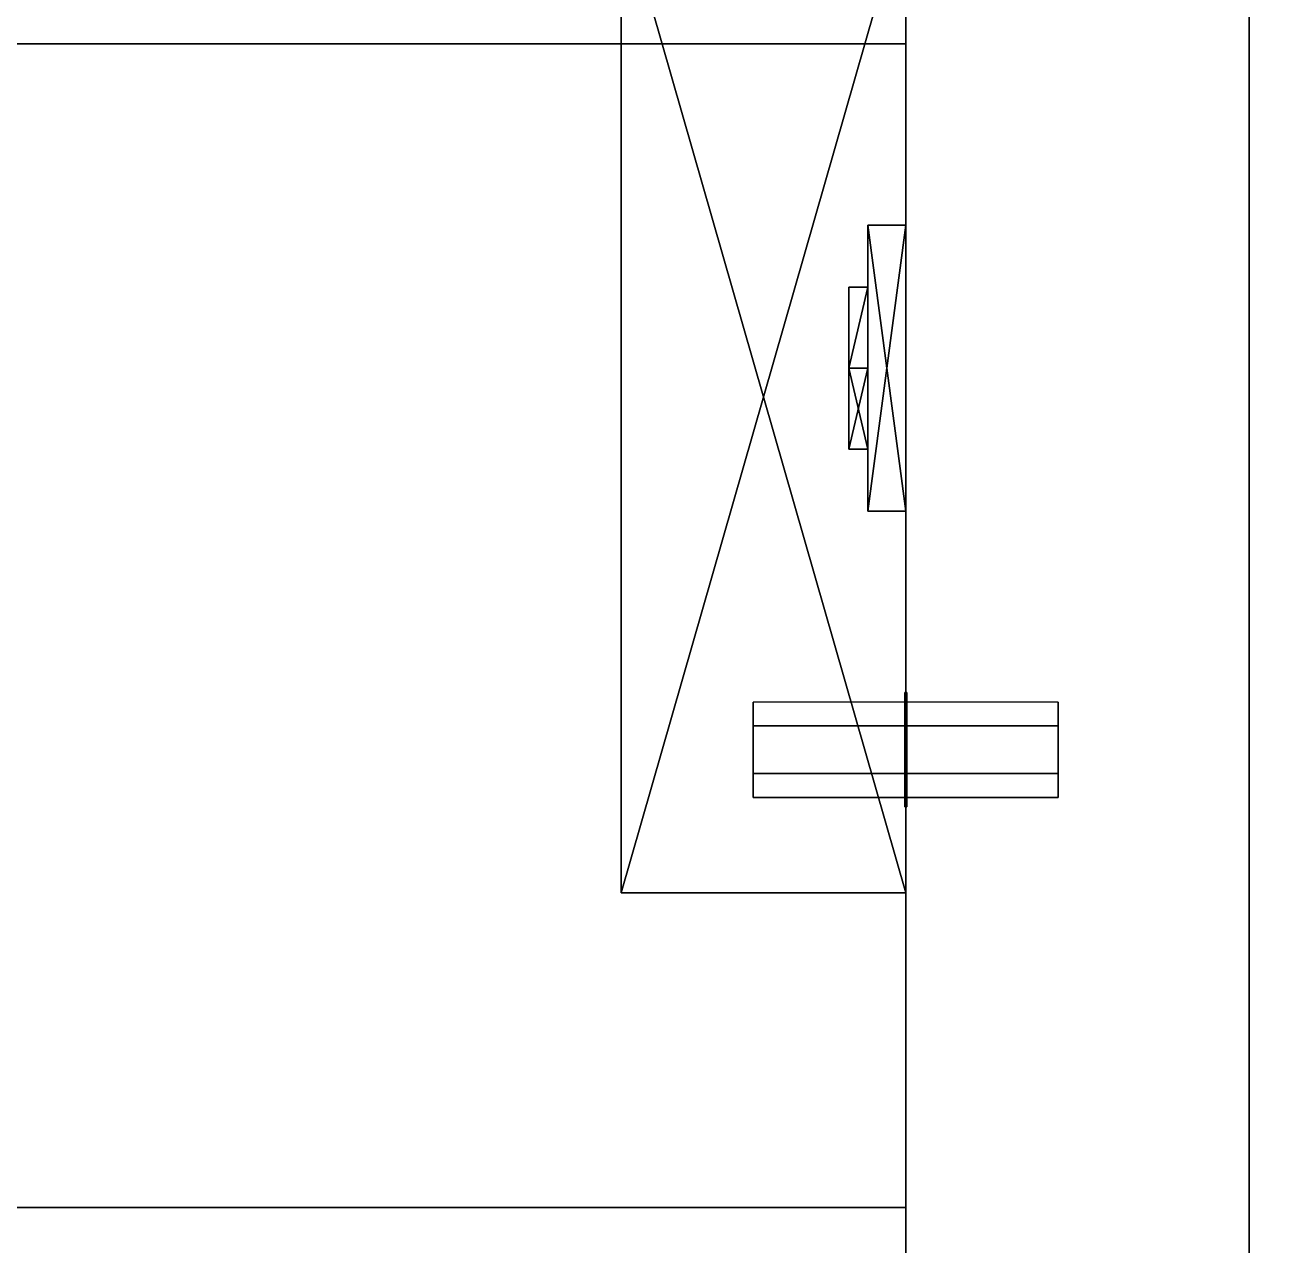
# Model space of a CAD drawing. Extents: x 0 to 4068, y -4475 to 0.
# Drawn here: x 2998.8 to 3064, y -4008 to -3944 of the extents above; entities that cross this region are included whole.
import ezdxf

# ---------------------------------------------------------------- set-up
doc = ezdxf.new("R2010")
doc.units = 0
for name, color, linetype in [('LAYER0', 7, 'CONTINUOUS'), ('LAYER108', 7, 'CONTINUOUS'), ('LAYER109', 7, 'CONTINUOUS'), ('LAYER111', 7, 'CONTINUOUS'), ('LAYER137', 7, 'CONTINUOUS'), ('LAYER138', 254, 'CONTINUOUS'), ('LAYER143', 253, 'CONTINUOUS'), ('LAYER145', 253, 'CONTINUOUS'), ('LAYER200', 7, 'CONTINUOUS'), ('LAYER264', 7, 'CONTINUOUS'), ('LAYER273', 7, 'CONTINUOUS'), ('LAYER276', 7, 'CONTINUOUS'), ('LAYER294', 7, 'CONTINUOUS'), ('LAYER295', 254, 'CONTINUOUS'), ('LAYER305', 253, 'CONTINUOUS'), ('LAYER307', 253, 'CONTINUOUS'), ('LAYER354', 45, 'CONTINUOUS'), ('LAYER360', 45, 'CONTINUOUS'), ('LAYER47', 7, 'CONTINUOUS')]:
    doc.layers.add(name, color=color, linetype=linetype)

msp = doc.modelspace()

# ---------------------------------------------------------------- linework, layer by layer
at = {"layer": 'LAYER0', "invisible_edges": 1}
for points in [[(4068, 0), (0, -4475), (0, 0), (4068, 0)], [(4068, -4475, 5), (0, 0, 5), (0, -4475, 5), (4068, -4475, 5)], [(0, 0, 5), (4068, -4475, 5), (4068, 0, 5), (0, 0, 5)], [(0, -4475), (4068, 0), (4068, -4475), (0, -4475)]]:
    msp.add_3dface(points, dxfattribs=at)
at = {"layer": 'LAYER108', "invisible_edges": 1}
for points in [[(3045, -4325, 2364), (2139, -3925, 2364), (2139, -4325, 2364), (3045, -4325, 2364)], [(2139, -3925, 2364), (3045, -4325, 2364), (3045, -3925, 2364), (2139, -3925, 2364)], [(3045, -3925, 2346), (2139, -4325, 2346), (2139, -3925, 2346), (3045, -3925, 2346)], [(2139, -4325, 2346), (3045, -3925, 2346), (3045, -4325, 2346), (2139, -4325, 2346)], [(3045, -4325, 2364), (3045, -3925, 2346), (3045, -3925, 2364), (3045, -4325, 2364)], [(3045, -3925, 2346), (3045, -4325, 2364), (3045, -4325, 2346), (3045, -3925, 2346)]]:
    msp.add_3dface(points, dxfattribs=at)
at = {"layer": 'LAYER109', "invisible_edges": 1}
for points in [[(2139, -4325, 1706), (3045, -3925, 1706), (3045, -4325, 1706), (2139, -4325, 1706)], [(3045, -3925, 1706), (2139, -4325, 1706), (2139, -3925, 1706), (3045, -3925, 1706)], [(2139, -3925, 1724), (3045, -4325, 1724), (3045, -3925, 1724), (2139, -3925, 1724)], [(3045, -4325, 1724), (2139, -3925, 1724), (2139, -4325, 1724), (3045, -4325, 1724)], [(3045, -4325, 1724), (3045, -3925, 1706), (3045, -3925, 1724), (3045, -4325, 1724)], [(3045, -3925, 1706), (3045, -4325, 1724), (3045, -4325, 1706), (3045, -3925, 1706)]]:
    msp.add_3dface(points, dxfattribs=at)
at = {"layer": 'LAYER111', "invisible_edges": 1}
for points in [[(3045, -4325, 2365), (3045, -3925, 1705), (3045, -4325, 1705), (3045, -4325, 2365)], [(3045, -3925, 1705), (3045, -4325, 2365), (3045, -3925, 2365), (3045, -3925, 1705)], [(3063, -4325, 1705), (3045, -3925, 1705), (3063, -3925, 1705), (3063, -4325, 1705)], [(3045, -3925, 1705), (3063, -4325, 1705), (3045, -4325, 1705), (3045, -3925, 1705)], [(3045, -4325, 2365), (3063, -3925, 2365), (3045, -3925, 2365), (3045, -4325, 2365)], [(3063, -3925, 2365), (3045, -4325, 2365), (3063, -4325, 2365), (3063, -3925, 2365)], [(3063, -3925, 2365), (3063, -4325, 1705), (3063, -3925, 1705), (3063, -3925, 2365)], [(3063, -4325, 1705), (3063, -3925, 2365), (3063, -4325, 2365), (3063, -4325, 1705)]]:
    msp.add_3dface(points, dxfattribs=at)
at = {"layer": 'LAYER137', "invisible_edges": 1}
for points in [[(2139, -4300.4, 2026), (3045, -3945, 2026), (3045, -4300.4, 2026), (2139, -4300.4, 2026)], [(3045, -3945, 2026), (2139, -4300.4, 2026), (2139, -3945, 2026), (3045, -3945, 2026)], [(2139, -3945, 2044), (3045, -3945, 2026), (2139, -3945, 2026), (2139, -3945, 2044)], [(3045, -3945, 2026), (2139, -3945, 2044), (3045, -3945, 2044), (3045, -3945, 2026)], [(2139, -3945, 2044), (3045, -4300.4, 2044), (3045, -3945, 2044), (2139, -3945, 2044)], [(3045, -4300.4, 2044), (2139, -3945, 2044), (2139, -4300.4, 2044), (3045, -4300.4, 2044)], [(3045, -4300.4, 2044), (3045, -3945, 2026), (3045, -3945, 2044), (3045, -4300.4, 2044)], [(3045, -3945, 2026), (3045, -4300.4, 2044), (3045, -4300.4, 2026), (3045, -3945, 2026)]]:
    msp.add_3dface(points, dxfattribs=at)
at = {"layer": 'LAYER138'}
for points in [[(3044.95, -3985, 2023.5), (3044.95, -3979, 2023.5), (3044.95, -3980.5, 2026.098), (3044.95, -3983.5, 2026.098)], [(3044.95, -3985, 2023.5), (3044.95, -3979, 2023.5), (3044.95, -3980.5, 2020.902), (3044.95, -3983.5, 2020.902)], [(3045.05, -3985, 2023.5), (3045.05, -3979, 2023.5), (3045.05, -3980.5, 2026.098), (3045.05, -3983.5, 2026.098)], [(3045.05, -3985, 2023.5), (3045.05, -3979, 2023.5), (3045.05, -3980.5, 2020.902), (3045.05, -3983.5, 2020.902)], [(3037, -3979.5, 2023.5), (3037, -3984.5, 2023.5), (3037, -3983.25, 2025.665), (3037, -3980.75, 2025.665)], [(3037, -3979.5, 2023.5), (3037, -3980.75, 2021.335), (3037, -3983.25, 2021.335), (3037, -3984.5, 2023.5)], [(3053, -3979.5, 2023.5), (3053, -3984.5, 2023.5), (3053, -3983.25, 2025.665), (3053, -3980.75, 2025.665)], [(3053, -3979.5, 2023.5), (3053, -3980.75, 2021.335), (3053, -3983.25, 2021.335), (3053, -3984.5, 2023.5)]]:
    msp.add_3dface(points, dxfattribs=at)
at = {"layer": 'LAYER143'}
for points in [[(3045, -3989.5, 1801.217), (3030.079, -3937.5, 1801.217), (3045, -3937.5, 1801.217), (3045, -3989.5, 1801.217)], [(3030.079, -3989.5, 1801.217), (3030.079, -3937.5, 1801.217), (3045, -3989.5, 1801.217), (3030.079, -3989.5, 1801.217)], [(3045, -3937.5, 1814.783), (3030.079, -3989.5, 1814.783), (3045, -3989.5, 1814.783), (3045, -3937.5, 1814.783)], [(3030.079, -3937.5, 1814.783), (3030.079, -3989.5, 1814.783), (3045, -3937.5, 1814.783), (3030.079, -3937.5, 1814.783)], [(3030.079, -3989.5, 1801.217), (3030.079, -3937.5, 1814.783), (3030.079, -3937.5, 1801.217), (3030.079, -3989.5, 1801.217)], [(3030.079, -3989.5, 1814.783), (3030.079, -3937.5, 1814.783), (3030.079, -3989.5, 1801.217), (3030.079, -3989.5, 1814.783)], [(3045, -3969.5, 1834), (3045, -3954.5, 1834), (3043.01, -3954.5, 1834), (3045, -3969.5, 1834)], [(3043.01, -3969.5, 1834), (3045, -3969.5, 1834), (3043.01, -3954.5, 1834), (3043.01, -3969.5, 1834)], [(3045, -3954.5, 1782), (3045, -3969.5, 1782), (3043.01, -3969.5, 1782), (3045, -3954.5, 1782)], [(3043.01, -3954.5, 1782), (3045, -3954.5, 1782), (3043.01, -3969.5, 1782), (3043.01, -3954.5, 1782)], [(3043.01, -3954.5, 1834), (3045, -3954.5, 1834), (3045, -3954.5, 1782), (3043.01, -3954.5, 1834)], [(3043.01, -3954.5, 1782), (3043.01, -3954.5, 1834), (3045, -3954.5, 1782), (3043.01, -3954.5, 1782)], [(3043.01, -3969.5, 1834), (3043.01, -3954.5, 1834), (3043.01, -3954.5, 1782), (3043.01, -3969.5, 1834)], [(3043.01, -3969.5, 1782), (3043.01, -3969.5, 1834), (3043.01, -3954.5, 1782), (3043.01, -3969.5, 1782)], [(3043.01, -3957.757, 1826.087), (3042.016, -3962, 1821.291), (3042.016, -3957.757, 1826.087), (3043.01, -3957.757, 1826.087)], [(3043.01, -3962, 1821.291), (3042.016, -3962, 1821.291), (3043.01, -3957.757, 1826.087), (3043.01, -3962, 1821.291)], [(3043.01, -3957.757, 1826.087), (3042.016, -3962, 1830.883), (3043.01, -3962, 1830.883), (3043.01, -3957.757, 1826.087)], [(3042.016, -3957.757, 1826.087), (3042.016, -3962, 1830.883), (3043.01, -3957.757, 1826.087), (3042.016, -3957.757, 1826.087)], [(3042.016, -3957.757, 1826.087), (3042.016, -3966.243, 1826.087), (3042.016, -3962, 1830.883), (3042.016, -3957.757, 1826.087)], [(3042.016, -3962, 1821.291), (3042.016, -3966.243, 1826.087), (3042.016, -3957.757, 1826.087), (3042.016, -3962, 1821.291)], [(3043.01, -3957.757, 1789.913), (3042.016, -3962, 1785.117), (3042.016, -3957.757, 1789.913), (3043.01, -3957.757, 1789.913)], [(3043.01, -3962, 1785.117), (3042.016, -3962, 1785.117), (3043.01, -3957.757, 1789.913), (3043.01, -3962, 1785.117)], [(3043.01, -3957.757, 1789.913), (3042.016, -3962, 1794.709), (3043.01, -3962, 1794.709), (3043.01, -3957.757, 1789.913)], [(3042.016, -3957.757, 1789.913), (3042.016, -3962, 1794.709), (3043.01, -3957.757, 1789.913), (3042.016, -3957.757, 1789.913)], [(3042.016, -3957.757, 1789.913), (3042.016, -3966.243, 1789.913), (3042.016, -3962, 1794.709), (3042.016, -3957.757, 1789.913)], [(3042.016, -3962, 1785.117), (3042.016, -3966.243, 1789.913), (3042.016, -3957.757, 1789.913), (3042.016, -3962, 1785.117)], [(3043.01, -3957.757, 1826.087), (3043.01, -3962, 1821.291), (3043.01, -3962, 1830.883), (3043.01, -3957.757, 1826.087)], [(3043.01, -3957.757, 1789.913), (3043.01, -3962, 1785.117), (3043.01, -3962, 1794.709), (3043.01, -3957.757, 1789.913)], [(3043.01, -3962, 1821.291), (3042.016, -3966.243, 1826.087), (3042.016, -3962, 1821.291), (3043.01, -3962, 1821.291)], [(3043.01, -3966.243, 1826.087), (3042.016, -3966.243, 1826.087), (3043.01, -3962, 1821.291), (3043.01, -3966.243, 1826.087)], [(3043.01, -3966.243, 1826.087), (3042.016, -3962, 1830.883), (3042.016, -3966.243, 1826.087), (3043.01, -3966.243, 1826.087)], [(3043.01, -3962, 1830.883), (3042.016, -3962, 1830.883), (3043.01, -3966.243, 1826.087), (3043.01, -3962, 1830.883)], [(3043.01, -3962, 1785.117), (3042.016, -3966.243, 1789.913), (3042.016, -3962, 1785.117), (3043.01, -3962, 1785.117)], [(3043.01, -3966.243, 1789.913), (3042.016, -3966.243, 1789.913), (3043.01, -3962, 1785.117), (3043.01, -3966.243, 1789.913)], [(3043.01, -3966.243, 1789.913), (3042.016, -3962, 1794.709), (3042.016, -3966.243, 1789.913), (3043.01, -3966.243, 1789.913)], [(3043.01, -3962, 1794.709), (3042.016, -3962, 1794.709), (3043.01, -3966.243, 1789.913), (3043.01, -3962, 1794.709)], [(3043.01, -3962, 1821.291), (3043.01, -3966.243, 1826.087), (3043.01, -3962, 1830.883), (3043.01, -3962, 1821.291)], [(3043.01, -3962, 1785.117), (3043.01, -3966.243, 1789.913), (3043.01, -3962, 1794.709), (3043.01, -3962, 1785.117)], [(3045, -3969.5, 1782), (3045, -3969.5, 1834), (3043.01, -3969.5, 1834), (3045, -3969.5, 1782)], [(3043.01, -3969.5, 1782), (3045, -3969.5, 1782), (3043.01, -3969.5, 1834), (3043.01, -3969.5, 1782)], [(3045, -3989.5, 1814.783), (3030.079, -3989.5, 1801.217), (3045, -3989.5, 1801.217), (3045, -3989.5, 1814.783)], [(3030.079, -3989.5, 1814.783), (3030.079, -3989.5, 1801.217), (3045, -3989.5, 1814.783), (3030.079, -3989.5, 1814.783)]]:
    msp.add_3dface(points, dxfattribs=at)
at = {"layer": 'LAYER145'}
for points in [[(3045, -3989.5, 2255.217), (3030.079, -3937.5, 2255.217), (3045, -3937.5, 2255.217), (3045, -3989.5, 2255.217)], [(3030.079, -3989.5, 2255.217), (3030.079, -3937.5, 2255.217), (3045, -3989.5, 2255.217), (3030.079, -3989.5, 2255.217)], [(3045, -3937.5, 2268.783), (3030.079, -3989.5, 2268.783), (3045, -3989.5, 2268.783), (3045, -3937.5, 2268.783)], [(3030.079, -3937.5, 2268.783), (3030.079, -3989.5, 2268.783), (3045, -3937.5, 2268.783), (3030.079, -3937.5, 2268.783)], [(3030.079, -3989.5, 2255.217), (3030.079, -3937.5, 2268.783), (3030.079, -3937.5, 2255.217), (3030.079, -3989.5, 2255.217)], [(3030.079, -3989.5, 2268.783), (3030.079, -3937.5, 2268.783), (3030.079, -3989.5, 2255.217), (3030.079, -3989.5, 2268.783)], [(3045, -3969.5, 2288), (3045, -3954.5, 2288), (3043.01, -3954.5, 2288), (3045, -3969.5, 2288)], [(3043.01, -3969.5, 2288), (3045, -3969.5, 2288), (3043.01, -3954.5, 2288), (3043.01, -3969.5, 2288)], [(3045, -3954.5, 2236), (3045, -3969.5, 2236), (3043.01, -3969.5, 2236), (3045, -3954.5, 2236)], [(3043.01, -3954.5, 2236), (3045, -3954.5, 2236), (3043.01, -3969.5, 2236), (3043.01, -3954.5, 2236)], [(3043.01, -3954.5, 2288), (3045, -3954.5, 2288), (3045, -3954.5, 2236), (3043.01, -3954.5, 2288)], [(3043.01, -3954.5, 2236), (3043.01, -3954.5, 2288), (3045, -3954.5, 2236), (3043.01, -3954.5, 2236)], [(3043.01, -3969.5, 2288), (3043.01, -3954.5, 2288), (3043.01, -3954.5, 2236), (3043.01, -3969.5, 2288)], [(3043.01, -3969.5, 2236), (3043.01, -3969.5, 2288), (3043.01, -3954.5, 2236), (3043.01, -3969.5, 2236)], [(3043.01, -3957.757, 2280.087), (3042.016, -3962, 2275.291), (3042.016, -3957.757, 2280.087), (3043.01, -3957.757, 2280.087)], [(3043.01, -3962, 2275.291), (3042.016, -3962, 2275.291), (3043.01, -3957.757, 2280.087), (3043.01, -3962, 2275.291)], [(3043.01, -3957.757, 2280.087), (3042.016, -3962, 2284.883), (3043.01, -3962, 2284.883), (3043.01, -3957.757, 2280.087)], [(3042.016, -3957.757, 2280.087), (3042.016, -3962, 2284.883), (3043.01, -3957.757, 2280.087), (3042.016, -3957.757, 2280.087)], [(3042.016, -3957.757, 2280.087), (3042.016, -3966.243, 2280.087), (3042.016, -3962, 2284.883), (3042.016, -3957.757, 2280.087)], [(3042.016, -3962, 2275.291), (3042.016, -3966.243, 2280.087), (3042.016, -3957.757, 2280.087), (3042.016, -3962, 2275.291)], [(3043.01, -3957.757, 2243.913), (3042.016, -3962, 2239.117), (3042.016, -3957.757, 2243.913), (3043.01, -3957.757, 2243.913)], [(3043.01, -3962, 2239.117), (3042.016, -3962, 2239.117), (3043.01, -3957.757, 2243.913), (3043.01, -3962, 2239.117)], [(3043.01, -3957.757, 2243.913), (3042.016, -3962, 2248.709), (3043.01, -3962, 2248.709), (3043.01, -3957.757, 2243.913)], [(3042.016, -3957.757, 2243.913), (3042.016, -3962, 2248.709), (3043.01, -3957.757, 2243.913), (3042.016, -3957.757, 2243.913)], [(3042.016, -3957.757, 2243.913), (3042.016, -3966.243, 2243.913), (3042.016, -3962, 2248.709), (3042.016, -3957.757, 2243.913)], [(3042.016, -3962, 2239.117), (3042.016, -3966.243, 2243.913), (3042.016, -3957.757, 2243.913), (3042.016, -3962, 2239.117)], [(3043.01, -3957.757, 2280.087), (3043.01, -3962, 2275.291), (3043.01, -3962, 2284.883), (3043.01, -3957.757, 2280.087)], [(3043.01, -3957.757, 2243.913), (3043.01, -3962, 2239.117), (3043.01, -3962, 2248.709), (3043.01, -3957.757, 2243.913)], [(3043.01, -3962, 2275.291), (3042.016, -3966.243, 2280.087), (3042.016, -3962, 2275.291), (3043.01, -3962, 2275.291)], [(3043.01, -3966.243, 2280.087), (3042.016, -3966.243, 2280.087), (3043.01, -3962, 2275.291), (3043.01, -3966.243, 2280.087)], [(3043.01, -3966.243, 2280.087), (3042.016, -3962, 2284.883), (3042.016, -3966.243, 2280.087), (3043.01, -3966.243, 2280.087)], [(3043.01, -3962, 2284.883), (3042.016, -3962, 2284.883), (3043.01, -3966.243, 2280.087), (3043.01, -3962, 2284.883)], [(3043.01, -3962, 2239.117), (3042.016, -3966.243, 2243.913), (3042.016, -3962, 2239.117), (3043.01, -3962, 2239.117)], [(3043.01, -3966.243, 2243.913), (3042.016, -3966.243, 2243.913), (3043.01, -3962, 2239.117), (3043.01, -3966.243, 2243.913)], [(3043.01, -3966.243, 2243.913), (3042.016, -3962, 2248.709), (3042.016, -3966.243, 2243.913), (3043.01, -3966.243, 2243.913)], [(3043.01, -3962, 2248.709), (3042.016, -3962, 2248.709), (3043.01, -3966.243, 2243.913), (3043.01, -3962, 2248.709)], [(3043.01, -3962, 2275.291), (3043.01, -3966.243, 2280.087), (3043.01, -3962, 2284.883), (3043.01, -3962, 2275.291)], [(3043.01, -3962, 2239.117), (3043.01, -3966.243, 2243.913), (3043.01, -3962, 2248.709), (3043.01, -3962, 2239.117)], [(3045, -3969.5, 2236), (3045, -3969.5, 2288), (3043.01, -3969.5, 2288), (3045, -3969.5, 2236)], [(3043.01, -3969.5, 2236), (3045, -3969.5, 2236), (3043.01, -3969.5, 2288), (3043.01, -3969.5, 2236)], [(3045, -3989.5, 2268.783), (3030.079, -3989.5, 2255.217), (3045, -3989.5, 2255.217), (3045, -3989.5, 2268.783)], [(3030.079, -3989.5, 2268.783), (3030.079, -3989.5, 2255.217), (3045, -3989.5, 2268.783), (3030.079, -3989.5, 2268.783)]]:
    msp.add_3dface(points, dxfattribs=at)
at = {"layer": 'LAYER200', "invisible_edges": 1}
for points in [[(3081, -4325, 155), (3063, -3925, 155), (3081, -3925, 155), (3081, -4325, 155)], [(3063, -3925, 155), (3081, -4325, 155), (3063, -4325, 155), (3063, -3925, 155)], [(3063, -4325, 880), (3081, -3925, 880), (3063, -3925, 880), (3063, -4325, 880)], [(3081, -3925, 880), (3063, -4325, 880), (3081, -4325, 880), (3081, -3925, 880)], [(3063, -3925, 155), (3063, -4325, 880), (3063, -3925, 880), (3063, -3925, 155)], [(3063, -4325, 880), (3063, -3925, 155), (3063, -4325, 155), (3063, -4325, 880)]]:
    msp.add_3dface(points, dxfattribs=at)
at = {"layer": 'LAYER264', "invisible_edges": 1}
for points in [[(2139, -4325, 156), (3045, -3925, 156), (3045, -4325, 156), (2139, -4325, 156)], [(3045, -3925, 156), (2139, -4325, 156), (2139, -3925, 156), (3045, -3925, 156)], [(2139, -3925, 174), (3045, -4325, 174), (3045, -3925, 174), (2139, -3925, 174)], [(3045, -4325, 174), (2139, -3925, 174), (2139, -4325, 174), (3045, -4325, 174)], [(3045, -4325, 174), (3045, -3925, 156), (3045, -3925, 174), (3045, -4325, 174)], [(3045, -3925, 156), (3045, -4325, 174), (3045, -4325, 156), (3045, -3925, 156)]]:
    msp.add_3dface(points, dxfattribs=at)
at = {"layer": 'LAYER273', "invisible_edges": 1}
for points in [[(3045, -4325, 880), (3045, -3925, 155), (3045, -4325, 155), (3045, -4325, 880)], [(3045, -3925, 155), (3045, -4325, 880), (3045, -3925, 880), (3045, -3925, 155)], [(3063, -4325, 155), (3045, -3925, 155), (3063, -3925, 155), (3063, -4325, 155)], [(3045, -3925, 155), (3063, -4325, 155), (3045, -4325, 155), (3045, -3925, 155)], [(3045, -4325, 880), (3063, -3925, 880), (3045, -3925, 880), (3045, -4325, 880)], [(3063, -3925, 880), (3045, -4325, 880), (3063, -4325, 880), (3063, -3925, 880)], [(3063, -3925, 880), (3063, -4325, 155), (3063, -3925, 155), (3063, -3925, 880)], [(3063, -4325, 155), (3063, -3925, 880), (3063, -4325, 880), (3063, -4325, 155)]]:
    msp.add_3dface(points, dxfattribs=at)
at = {"layer": 'LAYER276', "invisible_edges": 1}
for points in [[(2139, -4006, 861.5), (3045, -3926, 861.5), (3045, -4006, 861.5), (2139, -4006, 861.5)], [(3045, -3926, 861.5), (2139, -4006, 861.5), (2139, -3926, 861.5), (3045, -3926, 861.5)], [(2139, -3926, 879.5), (3045, -4006, 879.5), (3045, -3926, 879.5), (2139, -3926, 879.5)], [(3045, -4006, 879.5), (2139, -3926, 879.5), (2139, -4006, 879.5), (3045, -4006, 879.5)], [(3045, -4006, 879.5), (3045, -3926, 861.5), (3045, -3926, 879.5), (3045, -4006, 879.5)], [(3045, -3926, 861.5), (3045, -4006, 879.5), (3045, -4006, 861.5), (3045, -3926, 861.5)], [(3045, -4006, 879.5), (2139, -4006, 861.5), (3045, -4006, 861.5), (3045, -4006, 879.5)], [(2139, -4006, 861.5), (3045, -4006, 879.5), (2139, -4006, 879.5), (2139, -4006, 861.5)]]:
    msp.add_3dface(points, dxfattribs=at)
at = {"layer": 'LAYER294', "invisible_edges": 1}
for points in [[(2139, -4300.4, 508.5), (3045, -3945, 508.5), (3045, -4300.4, 508.5), (2139, -4300.4, 508.5)], [(3045, -3945, 508.5), (2139, -4300.4, 508.5), (2139, -3945, 508.5), (3045, -3945, 508.5)], [(2139, -3945, 526.5), (3045, -3945, 508.5), (2139, -3945, 508.5), (2139, -3945, 526.5)], [(3045, -3945, 508.5), (2139, -3945, 526.5), (3045, -3945, 526.5), (3045, -3945, 508.5)], [(2139, -3945, 526.5), (3045, -4300.4, 526.5), (3045, -3945, 526.5), (2139, -3945, 526.5)], [(3045, -4300.4, 526.5), (2139, -3945, 526.5), (2139, -4300.4, 526.5), (3045, -4300.4, 526.5)], [(3045, -4300.4, 526.5), (3045, -3945, 508.5), (3045, -3945, 526.5), (3045, -4300.4, 526.5)], [(3045, -3945, 508.5), (3045, -4300.4, 526.5), (3045, -4300.4, 508.5), (3045, -3945, 508.5)]]:
    msp.add_3dface(points, dxfattribs=at)
at = {"layer": 'LAYER295'}
for points in [[(3044.95, -3985, 506), (3044.95, -3979, 506), (3044.95, -3980.5, 508.598), (3044.95, -3983.5, 508.598)], [(3044.95, -3985, 506), (3044.95, -3979, 506), (3044.95, -3980.5, 503.402), (3044.95, -3983.5, 503.402)], [(3045.05, -3985, 506), (3045.05, -3979, 506), (3045.05, -3980.5, 508.598), (3045.05, -3983.5, 508.598)], [(3045.05, -3985, 506), (3045.05, -3979, 506), (3045.05, -3980.5, 503.402), (3045.05, -3983.5, 503.402)], [(3037, -3979.5, 506), (3037, -3984.5, 506), (3037, -3983.25, 508.165), (3037, -3980.75, 508.165)], [(3037, -3979.5, 506), (3037, -3980.75, 503.835), (3037, -3983.25, 503.835), (3037, -3984.5, 506)], [(3053, -3979.5, 506), (3053, -3984.5, 506), (3053, -3983.25, 508.165), (3053, -3980.75, 508.165)], [(3053, -3979.5, 506), (3053, -3980.75, 503.835), (3053, -3983.25, 503.835), (3053, -3984.5, 506)]]:
    msp.add_3dface(points, dxfattribs=at)
at = {"layer": 'LAYER305'}
for points in [[(3045, -3989.5, 251.217), (3030.079, -3937.5, 251.217), (3045, -3937.5, 251.217), (3045, -3989.5, 251.217)], [(3030.079, -3989.5, 251.217), (3030.079, -3937.5, 251.217), (3045, -3989.5, 251.217), (3030.079, -3989.5, 251.217)], [(3045, -3937.5, 264.783), (3030.079, -3989.5, 264.783), (3045, -3989.5, 264.783), (3045, -3937.5, 264.783)], [(3030.079, -3937.5, 264.783), (3030.079, -3989.5, 264.783), (3045, -3937.5, 264.783), (3030.079, -3937.5, 264.783)], [(3030.079, -3989.5, 251.217), (3030.079, -3937.5, 264.783), (3030.079, -3937.5, 251.217), (3030.079, -3989.5, 251.217)], [(3030.079, -3989.5, 264.783), (3030.079, -3937.5, 264.783), (3030.079, -3989.5, 251.217), (3030.079, -3989.5, 264.783)], [(3045, -3969.5, 284), (3045, -3954.5, 284), (3043.01, -3954.5, 284), (3045, -3969.5, 284)], [(3043.01, -3969.5, 284), (3045, -3969.5, 284), (3043.01, -3954.5, 284), (3043.01, -3969.5, 284)], [(3045, -3954.5, 232), (3045, -3969.5, 232), (3043.01, -3969.5, 232), (3045, -3954.5, 232)], [(3043.01, -3954.5, 232), (3045, -3954.5, 232), (3043.01, -3969.5, 232), (3043.01, -3954.5, 232)], [(3043.01, -3954.5, 284), (3045, -3954.5, 284), (3045, -3954.5, 232), (3043.01, -3954.5, 284)], [(3043.01, -3954.5, 232), (3043.01, -3954.5, 284), (3045, -3954.5, 232), (3043.01, -3954.5, 232)], [(3043.01, -3969.5, 284), (3043.01, -3954.5, 284), (3043.01, -3954.5, 232), (3043.01, -3969.5, 284)], [(3043.01, -3969.5, 232), (3043.01, -3969.5, 284), (3043.01, -3954.5, 232), (3043.01, -3969.5, 232)], [(3043.01, -3957.757, 276.087), (3042.016, -3962, 271.291), (3042.016, -3957.757, 276.087), (3043.01, -3957.757, 276.087)], [(3043.01, -3962, 271.291), (3042.016, -3962, 271.291), (3043.01, -3957.757, 276.087), (3043.01, -3962, 271.291)], [(3043.01, -3957.757, 276.087), (3042.016, -3962, 280.883), (3043.01, -3962, 280.883), (3043.01, -3957.757, 276.087)], [(3042.016, -3957.757, 276.087), (3042.016, -3962, 280.883), (3043.01, -3957.757, 276.087), (3042.016, -3957.757, 276.087)], [(3042.016, -3957.757, 276.087), (3042.016, -3966.243, 276.087), (3042.016, -3962, 280.883), (3042.016, -3957.757, 276.087)], [(3042.016, -3962, 271.291), (3042.016, -3966.243, 276.087), (3042.016, -3957.757, 276.087), (3042.016, -3962, 271.291)], [(3043.01, -3957.757, 239.913), (3042.016, -3962, 235.117), (3042.016, -3957.757, 239.913), (3043.01, -3957.757, 239.913)], [(3043.01, -3962, 235.117), (3042.016, -3962, 235.117), (3043.01, -3957.757, 239.913), (3043.01, -3962, 235.117)], [(3043.01, -3957.757, 239.913), (3042.016, -3962, 244.709), (3043.01, -3962, 244.709), (3043.01, -3957.757, 239.913)], [(3042.016, -3957.757, 239.913), (3042.016, -3962, 244.709), (3043.01, -3957.757, 239.913), (3042.016, -3957.757, 239.913)], [(3042.016, -3957.757, 239.913), (3042.016, -3966.243, 239.913), (3042.016, -3962, 244.709), (3042.016, -3957.757, 239.913)], [(3042.016, -3962, 235.117), (3042.016, -3966.243, 239.913), (3042.016, -3957.757, 239.913), (3042.016, -3962, 235.117)], [(3043.01, -3957.757, 276.087), (3043.01, -3962, 271.291), (3043.01, -3962, 280.883), (3043.01, -3957.757, 276.087)], [(3043.01, -3957.757, 239.913), (3043.01, -3962, 235.117), (3043.01, -3962, 244.709), (3043.01, -3957.757, 239.913)], [(3043.01, -3962, 271.291), (3042.016, -3966.243, 276.087), (3042.016, -3962, 271.291), (3043.01, -3962, 271.291)], [(3043.01, -3966.243, 276.087), (3042.016, -3966.243, 276.087), (3043.01, -3962, 271.291), (3043.01, -3966.243, 276.087)], [(3043.01, -3966.243, 276.087), (3042.016, -3962, 280.883), (3042.016, -3966.243, 276.087), (3043.01, -3966.243, 276.087)], [(3043.01, -3962, 280.883), (3042.016, -3962, 280.883), (3043.01, -3966.243, 276.087), (3043.01, -3962, 280.883)], [(3043.01, -3962, 235.117), (3042.016, -3966.243, 239.913), (3042.016, -3962, 235.117), (3043.01, -3962, 235.117)], [(3043.01, -3966.243, 239.913), (3042.016, -3966.243, 239.913), (3043.01, -3962, 235.117), (3043.01, -3966.243, 239.913)], [(3043.01, -3966.243, 239.913), (3042.016, -3962, 244.709), (3042.016, -3966.243, 239.913), (3043.01, -3966.243, 239.913)], [(3043.01, -3962, 244.709), (3042.016, -3962, 244.709), (3043.01, -3966.243, 239.913), (3043.01, -3962, 244.709)], [(3043.01, -3962, 271.291), (3043.01, -3966.243, 276.087), (3043.01, -3962, 280.883), (3043.01, -3962, 271.291)], [(3043.01, -3962, 235.117), (3043.01, -3966.243, 239.913), (3043.01, -3962, 244.709), (3043.01, -3962, 235.117)], [(3045, -3969.5, 232), (3045, -3969.5, 284), (3043.01, -3969.5, 284), (3045, -3969.5, 232)], [(3043.01, -3969.5, 232), (3045, -3969.5, 232), (3043.01, -3969.5, 284), (3043.01, -3969.5, 232)], [(3045, -3989.5, 264.783), (3030.079, -3989.5, 251.217), (3045, -3989.5, 251.217), (3045, -3989.5, 264.783)], [(3030.079, -3989.5, 264.783), (3030.079, -3989.5, 251.217), (3045, -3989.5, 264.783), (3030.079, -3989.5, 264.783)]]:
    msp.add_3dface(points, dxfattribs=at)
at = {"layer": 'LAYER307'}
for points in [[(3045, -3989.5, 770.217), (3030.079, -3937.5, 770.217), (3045, -3937.5, 770.217), (3045, -3989.5, 770.217)], [(3030.079, -3989.5, 770.217), (3030.079, -3937.5, 770.217), (3045, -3989.5, 770.217), (3030.079, -3989.5, 770.217)], [(3045, -3937.5, 783.783), (3030.079, -3989.5, 783.783), (3045, -3989.5, 783.783), (3045, -3937.5, 783.783)], [(3030.079, -3937.5, 783.783), (3030.079, -3989.5, 783.783), (3045, -3937.5, 783.783), (3030.079, -3937.5, 783.783)], [(3030.079, -3989.5, 770.217), (3030.079, -3937.5, 783.783), (3030.079, -3937.5, 770.217), (3030.079, -3989.5, 770.217)], [(3030.079, -3989.5, 783.783), (3030.079, -3937.5, 783.783), (3030.079, -3989.5, 770.217), (3030.079, -3989.5, 783.783)], [(3045, -3969.5, 803), (3045, -3954.5, 803), (3043.01, -3954.5, 803), (3045, -3969.5, 803)], [(3043.01, -3969.5, 803), (3045, -3969.5, 803), (3043.01, -3954.5, 803), (3043.01, -3969.5, 803)], [(3045, -3954.5, 751), (3045, -3969.5, 751), (3043.01, -3969.5, 751), (3045, -3954.5, 751)], [(3043.01, -3954.5, 751), (3045, -3954.5, 751), (3043.01, -3969.5, 751), (3043.01, -3954.5, 751)], [(3043.01, -3954.5, 803), (3045, -3954.5, 803), (3045, -3954.5, 751), (3043.01, -3954.5, 803)], [(3043.01, -3954.5, 751), (3043.01, -3954.5, 803), (3045, -3954.5, 751), (3043.01, -3954.5, 751)], [(3043.01, -3969.5, 803), (3043.01, -3954.5, 803), (3043.01, -3954.5, 751), (3043.01, -3969.5, 803)], [(3043.01, -3969.5, 751), (3043.01, -3969.5, 803), (3043.01, -3954.5, 751), (3043.01, -3969.5, 751)], [(3043.01, -3957.757, 795.087), (3042.016, -3962, 790.291), (3042.016, -3957.757, 795.087), (3043.01, -3957.757, 795.087)], [(3043.01, -3962, 790.291), (3042.016, -3962, 790.291), (3043.01, -3957.757, 795.087), (3043.01, -3962, 790.291)], [(3043.01, -3957.757, 795.087), (3042.016, -3962, 799.883), (3043.01, -3962, 799.883), (3043.01, -3957.757, 795.087)], [(3042.016, -3957.757, 795.087), (3042.016, -3962, 799.883), (3043.01, -3957.757, 795.087), (3042.016, -3957.757, 795.087)], [(3042.016, -3957.757, 795.087), (3042.016, -3966.243, 795.087), (3042.016, -3962, 799.883), (3042.016, -3957.757, 795.087)], [(3042.016, -3962, 790.291), (3042.016, -3966.243, 795.087), (3042.016, -3957.757, 795.087), (3042.016, -3962, 790.291)], [(3043.01, -3957.757, 758.913), (3042.016, -3962, 754.117), (3042.016, -3957.757, 758.913), (3043.01, -3957.757, 758.913)], [(3043.01, -3962, 754.117), (3042.016, -3962, 754.117), (3043.01, -3957.757, 758.913), (3043.01, -3962, 754.117)], [(3043.01, -3957.757, 758.913), (3042.016, -3962, 763.709), (3043.01, -3962, 763.709), (3043.01, -3957.757, 758.913)], [(3042.016, -3957.757, 758.913), (3042.016, -3962, 763.709), (3043.01, -3957.757, 758.913), (3042.016, -3957.757, 758.913)], [(3042.016, -3957.757, 758.913), (3042.016, -3966.243, 758.913), (3042.016, -3962, 763.709), (3042.016, -3957.757, 758.913)], [(3042.016, -3962, 754.117), (3042.016, -3966.243, 758.913), (3042.016, -3957.757, 758.913), (3042.016, -3962, 754.117)], [(3043.01, -3957.757, 795.087), (3043.01, -3962, 790.291), (3043.01, -3962, 799.883), (3043.01, -3957.757, 795.087)], [(3043.01, -3957.757, 758.913), (3043.01, -3962, 754.117), (3043.01, -3962, 763.709), (3043.01, -3957.757, 758.913)], [(3043.01, -3962, 790.291), (3042.016, -3966.243, 795.087), (3042.016, -3962, 790.291), (3043.01, -3962, 790.291)], [(3043.01, -3966.243, 795.087), (3042.016, -3966.243, 795.087), (3043.01, -3962, 790.291), (3043.01, -3966.243, 795.087)], [(3043.01, -3966.243, 795.087), (3042.016, -3962, 799.883), (3042.016, -3966.243, 795.087), (3043.01, -3966.243, 795.087)], [(3043.01, -3962, 799.883), (3042.016, -3962, 799.883), (3043.01, -3966.243, 795.087), (3043.01, -3962, 799.883)], [(3043.01, -3962, 754.117), (3042.016, -3966.243, 758.913), (3042.016, -3962, 754.117), (3043.01, -3962, 754.117)], [(3043.01, -3966.243, 758.913), (3042.016, -3966.243, 758.913), (3043.01, -3962, 754.117), (3043.01, -3966.243, 758.913)], [(3043.01, -3966.243, 758.913), (3042.016, -3962, 763.709), (3042.016, -3966.243, 758.913), (3043.01, -3966.243, 758.913)], [(3043.01, -3962, 763.709), (3042.016, -3962, 763.709), (3043.01, -3966.243, 758.913), (3043.01, -3962, 763.709)], [(3043.01, -3962, 790.291), (3043.01, -3966.243, 795.087), (3043.01, -3962, 799.883), (3043.01, -3962, 790.291)], [(3043.01, -3962, 754.117), (3043.01, -3966.243, 758.913), (3043.01, -3962, 763.709), (3043.01, -3962, 754.117)], [(3045, -3969.5, 751), (3045, -3969.5, 803), (3043.01, -3969.5, 803), (3045, -3969.5, 751)], [(3043.01, -3969.5, 751), (3045, -3969.5, 751), (3043.01, -3969.5, 803), (3043.01, -3969.5, 751)], [(3045, -3989.5, 783.783), (3030.079, -3989.5, 770.217), (3045, -3989.5, 770.217), (3045, -3989.5, 783.783)], [(3030.079, -3989.5, 783.783), (3030.079, -3989.5, 770.217), (3045, -3989.5, 783.783), (3030.079, -3989.5, 783.783)]]:
    msp.add_3dface(points, dxfattribs=at)
at = {"layer": 'LAYER354', "invisible_edges": 1}
for points in [[(1176, -4325, 880), (3495, -3902, 880), (3495, -4325, 880), (1176, -4325, 880)], [(3495, -3902, 880), (1176, -4325, 880), (1176, -3902, 880), (3495, -3902, 880)], [(1176, -3902, 898), (3495, -4325, 898), (3495, -3902, 898), (1176, -3902, 898)], [(3495, -4325, 898), (1176, -3902, 898), (1176, -4325, 898), (3495, -4325, 898)]]:
    msp.add_3dface(points, dxfattribs=at)
at = {"layer": 'LAYER360', "invisible_edges": 1}
for points in [[(1176, -3902, 1705), (3495, -4325, 1705), (3495, -3902, 1705), (1176, -3902, 1705)], [(3495, -4325, 1705), (1176, -3902, 1705), (1176, -4325, 1705), (3495, -4325, 1705)], [(1176, -4325, 1687), (3495, -3902, 1687), (3495, -4325, 1687), (1176, -4325, 1687)], [(3495, -3902, 1687), (1176, -4325, 1687), (1176, -3902, 1687), (3495, -3902, 1687)]]:
    msp.add_3dface(points, dxfattribs=at)
at = {"layer": 'LAYER47', "invisible_edges": 1}
for points in [[(3081, -4325, 1705), (3063, -3925, 1705), (3081, -3925, 1705), (3081, -4325, 1705)], [(3063, -3925, 1705), (3081, -4325, 1705), (3063, -4325, 1705), (3063, -3925, 1705)], [(3063, -4325, 2365), (3081, -3925, 2365), (3063, -3925, 2365), (3063, -4325, 2365)], [(3081, -3925, 2365), (3063, -4325, 2365), (3081, -4325, 2365), (3081, -3925, 2365)], [(3063, -3925, 1705), (3063, -4325, 2365), (3063, -3925, 2365), (3063, -3925, 1705)], [(3063, -4325, 2365), (3063, -3925, 1705), (3063, -4325, 1705), (3063, -4325, 2365)]]:
    msp.add_3dface(points, dxfattribs=at)

# ---------------------------------------------------------------- meshes
at = {"layer": 'LAYER138'}
mesh = msp.add_polymesh((2, 6), dxfattribs=dict(at, n_close=True))
for k, corner in enumerate([(3044.95, -3979, 2023.5), (3044.95, -3980.5, 2026.098), (3044.95, -3983.5, 2026.098), (3044.95, -3985, 2023.5), (3044.95, -3983.5, 2020.902), (3044.95, -3980.5, 2020.902), (3045.05, -3979, 2023.5), (3045.05, -3980.5, 2026.098), (3045.05, -3983.5, 2026.098), (3045.05, -3985, 2023.5), (3045.05, -3983.5, 2020.902), (3045.05, -3980.5, 2020.902)]):
    mesh.set_mesh_vertex(divmod(k, 6), corner)
mesh = msp.add_polymesh((2, 6), dxfattribs=dict(at, n_close=True))
for k, corner in enumerate([(3037, -3979.5, 2023.5), (3037, -3980.75, 2025.665), (3037, -3983.25, 2025.665), (3037, -3984.5, 2023.5), (3037, -3983.25, 2021.335), (3037, -3980.75, 2021.335), (3053, -3979.5, 2023.5), (3053, -3980.75, 2025.665), (3053, -3983.25, 2025.665), (3053, -3984.5, 2023.5), (3053, -3983.25, 2021.335), (3053, -3980.75, 2021.335)]):
    mesh.set_mesh_vertex(divmod(k, 6), corner)
at = {"layer": 'LAYER295'}
mesh = msp.add_polymesh((2, 6), dxfattribs=dict(at, n_close=True))
for k, corner in enumerate([(3044.95, -3979, 506), (3044.95, -3980.5, 508.598), (3044.95, -3983.5, 508.598), (3044.95, -3985, 506), (3044.95, -3983.5, 503.402), (3044.95, -3980.5, 503.402), (3045.05, -3979, 506), (3045.05, -3980.5, 508.598), (3045.05, -3983.5, 508.598), (3045.05, -3985, 506), (3045.05, -3983.5, 503.402), (3045.05, -3980.5, 503.402)]):
    mesh.set_mesh_vertex(divmod(k, 6), corner)
mesh = msp.add_polymesh((2, 6), dxfattribs=dict(at, n_close=True))
for k, corner in enumerate([(3037, -3979.5, 506), (3037, -3980.75, 508.165), (3037, -3983.25, 508.165), (3037, -3984.5, 506), (3037, -3983.25, 503.835), (3037, -3980.75, 503.835), (3053, -3979.5, 506), (3053, -3980.75, 508.165), (3053, -3983.25, 508.165), (3053, -3984.5, 506), (3053, -3983.25, 503.835), (3053, -3980.75, 503.835)]):
    mesh.set_mesh_vertex(divmod(k, 6), corner)

doc.saveas('drawing.dxf')
